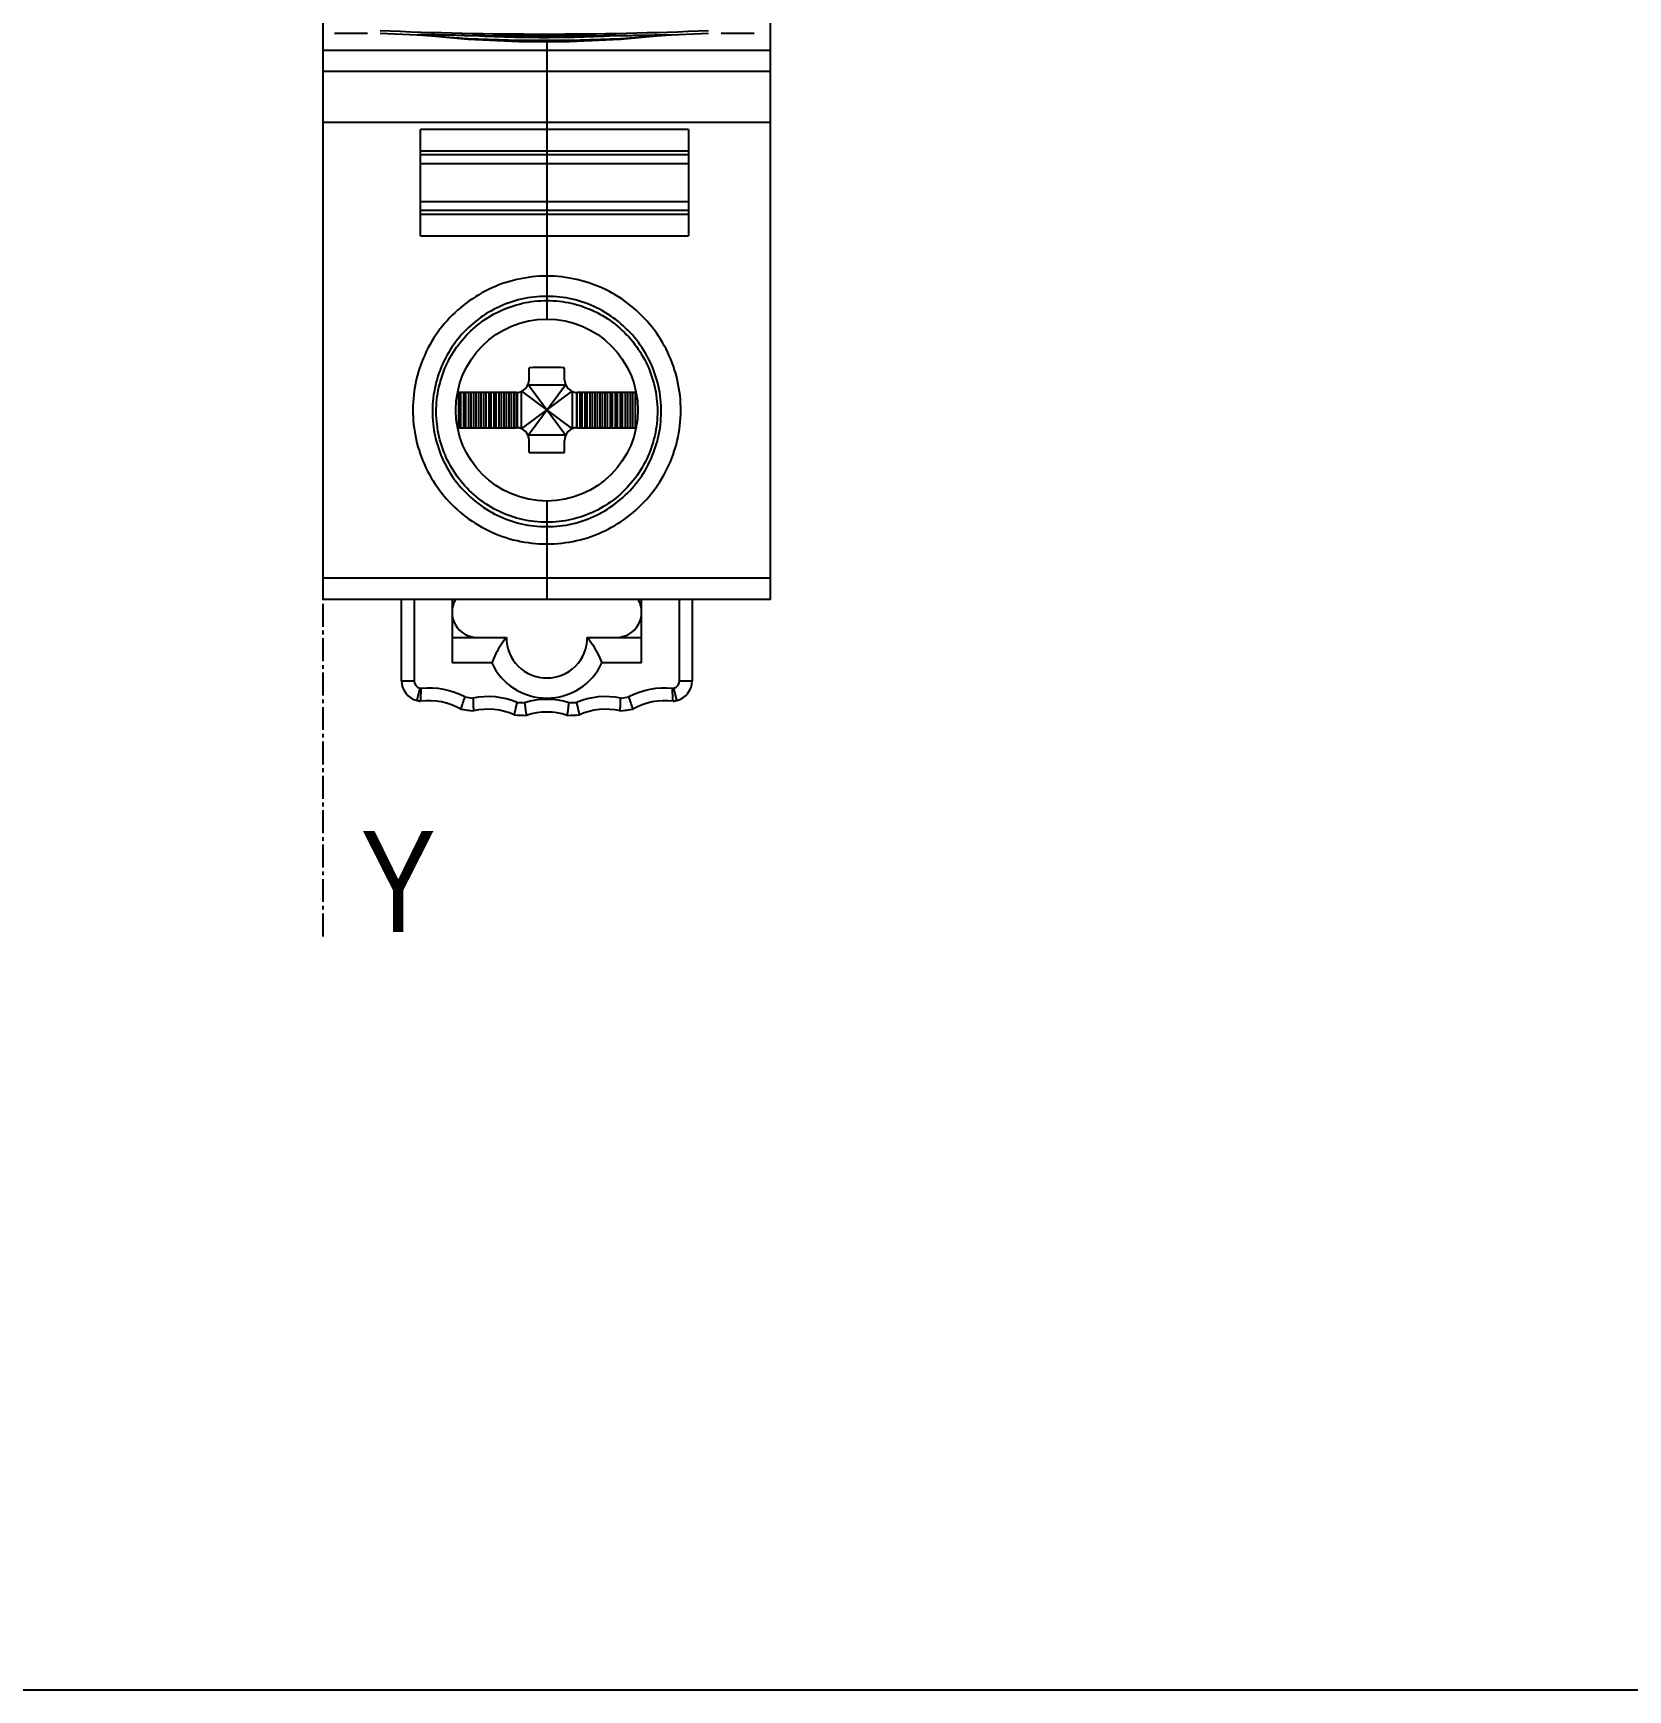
# Model space of a CAD drawing. Extents: x -77 to 255, y -304 to -148.
# Drawn here: x 79.1 to 142.2, y -304.1 to -238.6 of the extents above; entities that cross this region are included whole.
import ezdxf

# ---------------------------------------------------------------- set-up
doc = ezdxf.new("R2010")
doc.units = 0
doc.header["$LTSCALE"] = 1.21
doc.header["$MEASUREMENT"] = 0
doc.linetypes.add('AXES2', pattern=[1.125, 0.75, -0.125, 0.125, -0.125])
doc.layers.get('0').update_dxf_attribs({"linetype": 'CONTINUOUS'})
doc.layers.add('AXE', color=80, linetype='AXES2')
doc.styles.get("Standard").update_dxf_attribs({"font": 'txt', "width": 0.8})

msp = doc.modelspace()

# ---------------------------------------------------------------- linework, layer by layer
for p, q in [((90.545, -261.001), (90.545, -176.201)), ((108.245, -261.001), (108.245, -176.201)), ((90.995, -238.586), (92.295, -238.586)), ((92.795, -238.586), (94.553, -238.671)), ((104.035, -238.671), (105.795, -238.586)), ((106.295, -238.586), (107.595, -238.586)), ((90.545, -239.259), (108.245, -239.259)), ((99.395, -238.92), (99.395, -242.401)), ((108.245, -240.101), (90.545, -240.101)), ((90.545, -242.106), (108.245, -242.106)), ((104.995, -242.401), (94.395, -242.401)), ((94.395, -246.601), (94.395, -242.401)), ((99.395, -242.413), (99.395, -246.589)), ((104.995, -242.401), (104.995, -246.601)), ((104.995, -243.251), (94.395, -243.251)), ((104.995, -243.401), (94.395, -243.401)), ((94.395, -243.74), (104.995, -243.74)), ((104.995, -245.262), (94.395, -245.262)), ((104.995, -245.601), (94.395, -245.601)), ((94.395, -245.751), (104.995, -245.751)), ((94.395, -246.601), (104.995, -246.601)), ((99.395, -246.601), (99.395, -249.901)), ((98.695, -252.301), (98.695, -251.827)), ((100.095, -252.301), (100.095, -251.827)), ((98.195, -252.801), (95.887, -252.801)), ((95.895, -252.801), (95.895, -254.201)), ((95.995, -254.201), (95.995, -252.801)), ((96.095, -252.801), (96.095, -254.201)), ((96.195, -254.201), (96.195, -252.801)), ((96.295, -252.801), (96.295, -254.201)), ((96.395, -254.201), (96.395, -252.801)), ((96.495, -252.801), (96.495, -254.201)), ((96.595, -254.201), (96.595, -252.801)), ((96.695, -252.801), (96.695, -254.201)), ((96.795, -254.201), (96.795, -252.801)), ((96.895, -252.801), (96.895, -254.201)), ((96.995, -254.201), (96.995, -252.801)), ((97.095, -252.801), (97.095, -254.201)), ((97.195, -254.201), (97.195, -252.801)), ((97.295, -252.801), (97.295, -254.201)), ((97.395, -254.201), (97.395, -252.801)), ((97.495, -252.801), (97.495, -254.201)), ((97.595, -254.201), (97.595, -252.801)), ((97.695, -252.801), (97.695, -254.201)), ((97.795, -254.201), (97.795, -252.801)), ((97.895, -252.801), (97.895, -254.201)), ((97.995, -254.201), (97.995, -252.801)), ((98.095, -252.801), (98.095, -254.201)), ((98.195, -254.201), (98.195, -252.801)), ((98.215, -252.801), (98.215, -254.201)), ((98.395, -252.759), (100.395, -254.243)), ((98.395, -254.243), (98.395, -252.759)), ((98.395, -254.243), (100.395, -252.759)), ((98.653, -252.501), (100.136, -252.501)), ((100.136, -254.501), (98.653, -252.501)), ((98.653, -254.501), (100.136, -252.501)), ((100.395, -252.759), (100.395, -254.243)), ((100.574, -252.801), (100.574, -254.201)), ((102.904, -252.801), (100.595, -252.801)), ((100.595, -254.201), (100.595, -252.801)), ((100.695, -252.801), (100.695, -254.201)), ((100.795, -254.201), (100.795, -252.801)), ((100.895, -252.801), (100.895, -254.201)), ((100.995, -254.201), (100.995, -252.801)), ((101.095, -252.801), (101.095, -254.201)), ((101.195, -254.201), (101.195, -252.801)), ((101.295, -252.801), (101.295, -254.201)), ((101.395, -254.201), (101.395, -252.801)), ((101.495, -252.801), (101.495, -254.201)), ((101.595, -254.201), (101.595, -252.801)), ((101.695, -252.801), (101.695, -254.201)), ((101.795, -254.201), (101.795, -252.801)), ((101.895, -252.801), (101.895, -254.201)), ((101.995, -254.201), (101.995, -252.801)), ((102.095, -252.801), (102.095, -254.201)), ((102.195, -254.201), (102.195, -252.801)), ((102.295, -252.801), (102.295, -254.201)), ((102.395, -254.201), (102.395, -252.801)), ((102.495, -252.801), (102.495, -254.201)), ((102.595, -254.201), (102.595, -252.801)), ((102.695, -252.801), (102.695, -254.201)), ((102.795, -254.201), (102.795, -252.801)), ((102.895, -252.801), (102.895, -254.201)), ((95.886, -254.201), (98.195, -254.201)), ((100.595, -254.201), (102.902, -254.201)), ((100.136, -254.501), (98.653, -254.501)), ((98.695, -255.176), (98.695, -254.701)), ((100.095, -255.176), (100.095, -254.701)), ((99.395, -257.101), (99.395, -261.001)), ((90.545, -260.135), (108.245, -260.135)), ((108.245, -261.001), (90.545, -261.001)), ((93.645, -264.215), (93.645, -261.001)), ((94.145, -261.001), (94.145, -264.215)), ((95.645, -261.001), (95.645, -263.501)), ((103.145, -263.501), (103.145, -261.001)), ((104.645, -264.215), (104.645, -261.001)), ((105.145, -261.001), (105.145, -264.215)), ((95.645, -262.501), (97.795, -262.501)), ((100.995, -262.501), (103.145, -262.501)), ((97.213, -263.501), (95.645, -263.501)), ((103.145, -263.501), (101.576, -263.501)), ((93.645, -264.215), (94.145, -264.215)), ((94.375, -264.507), (94.258, -264.993)), ((104.532, -264.993), (104.415, -264.507)), ((104.645, -264.215), (105.145, -264.215)), ((94.258, -264.993), (94.401, -265.027)), ((95.992, -265.336), (96.493, -265.409)), ((102.296, -265.409), (102.797, -265.336)), ((104.389, -265.027), (104.532, -264.993)), ((98.107, -265.563), (98.584, -265.586)), ((100.205, -265.586), (100.682, -265.563))]:
    msp.add_line(p, q)
msp.add_lwpolyline([(255.039, -147.929), (38.845, -147.929), (38.845, -304.145), (255.039, -304.145)], close=True)
for points in [[(94.304, -238.653), (96.271, -238.795), (98.285, -238.868), (100.302, -238.868), (102.316, -238.795), (104.285, -238.653)], [(94.693, -238.678), (96.283, -238.826), (98.291, -238.92), (100.296, -238.92), (102.304, -238.826), (103.739, -238.692)]]:
    msp.add_lwpolyline(points)
msp.add_circle((99.395, -253.501), 3.6)
for centre, radius, start, end in [((98.195, -252.301), 0.5, 270, 0), ((100.595, -252.301), 0.5, 180, 270), ((98.195, -254.701), 0.5, 0, 90), ((100.595, -254.701), 0.5, 90, 180), ((96.645, -261.501), 1, 149.9974, 270), ((102.145, -261.501), 1, 270, 30.00247), ((99.395, -262.501), 1.6, 180, 0), ((99.395, -262.501), 2.4, 204.62432, 335.37568), ((94.445, -264.215), 0.8, 180, 256.49734), ((94.445, -264.215), 0.3, 179.99951, 256.49783), ((99.395, -243.601), 21.5, 256.49734, 256.6447), ((94.745, -267.503), 3, 61.92836, 96.05133), ((99.395, -243.601), 21.5, 261.33739, 262.18639), ((97.075, -267.84), 3, 67.47161, 101.59415), ((101.715, -267.84), 3, 78.4056, 112.52855), ((99.395, -243.601), 21.5, 277.81365, 278.66248), ((104.045, -267.503), 3, 83.94899, 118.07249), ((99.395, -243.601), 21.5, 283.35525, 283.50266), ((104.345, -264.215), 0.3, 283.50256, 0.0001), ((104.345, -264.215), 0.8, 283.50266, 360), ((99.395, -243.601), 22, 256.49734, 256.87933), ((94.745, -267.503), 2.5, 60.07144, 97.91034), ((99.395, -243.601), 22, 261.10245, 262.42117), ((97.075, -267.84), 2.5, 65.61328, 103.45217), ((99.395, -243.601), 21.5, 266.87902, 267.65342), ((99.395, -267.951), 3, 72.93755, 107.06308), ((99.395, -267.951), 2.5, 71.08055, 108.91945), ((99.395, -243.601), 21.5, 272.34649, 273.12096), ((101.715, -267.84), 2.5, 76.54783, 114.38672), ((99.395, -243.601), 22, 277.57883, 278.89755), ((104.045, -267.503), 2.5, 82.08966, 119.92856), ((99.395, -243.601), 22, 283.12067, 283.50266), ((99.395, -243.601), 22, 266.64428, 267.88844), ((99.395, -243.601), 22, 272.11156, 273.35572)]:
    msp.add_arc(centre, radius, start, end)
for points in [[(92.795, -238.482), (94.96, -238.575), (99.295, -238.668), (103.63, -238.575), (105.795, -238.482)], [(99.395, -249.002), (99.389, -249.002), (99.382, -249.002), (99.376, -249.002)], [(99.413, -249.002), (99.407, -249.002), (99.401, -249.002), (99.395, -249.002)], [(99.375, -258.115), (99.382, -258.115), (99.388, -258.115), (99.395, -258.115)], [(99.395, -258.115), (99.401, -258.115), (99.408, -258.115), (99.414, -258.115)]]:
    msp.add_open_spline(points, degree=3)
for points, knots in [([(96.14, -238.677), (96.088, -238.677), (95.988, -238.676), (95.845, -238.674), (95.714, -238.672), (95.594, -238.67), (95.483, -238.669), (95.382, -238.667), (95.289, -238.666), (95.203, -238.665), (95.124, -238.663), (95.052, -238.662), (94.986, -238.661), (94.924, -238.66), (94.868, -238.659), (94.816, -238.658), (94.768, -238.657), (94.725, -238.657), (94.684, -238.656), (94.647, -238.655), (94.613, -238.655), (94.581, -238.654), (94.552, -238.654), (94.526, -238.653), (94.502, -238.653), (94.479, -238.653), (94.459, -238.652), (94.44, -238.652), (94.422, -238.652), (94.407, -238.651), (94.392, -238.651), (94.379, -238.651), (94.367, -238.651), (94.356, -238.651), (94.346, -238.651), (94.337, -238.651), (94.328, -238.651), (94.321, -238.651), (94.314, -238.651), (94.309, -238.651), (94.304, -238.651), (94.3, -238.651), (94.298, -238.651), (94.295, -238.651), (94.297, -238.653), (94.299, -238.652), (94.302, -238.653), (94.304, -238.653), (94.304, -238.653)], [0, 0, 0, 0, 0.155519, 0.298153, 0.429004, 0.549094, 0.65934, 0.760585, 0.853546, 0.93895, 1.01748, 1.089643, 1.155982, 1.217044, 1.27325, 1.324983, 1.372594, 1.416405, 1.456715, 1.493797, 1.527903, 1.559262, 1.588089, 1.614572, 1.638887, 1.661221, 1.681731, 1.700556, 1.717821, 1.733645, 1.748123, 1.761361, 1.77345, 1.784472, 1.794493, 1.803569, 1.811755, 1.819094, 1.825612, 1.83131, 1.836174, 1.840145, 1.843001, 1.844587, 1.845952, 1.848676, 1.852602, 1.853705, 1.853705, 1.853705, 1.853705]), ([(102.45, -238.677), (101.4, -238.737), (99.295, -238.797), (97.19, -238.737), (96.139, -238.677)], [0, 0, 0, 0, 3.156623, 6.313246, 6.313246, 6.313246, 6.313246]), ([(96.139, -238.677), (96.674, -238.684), (97.725, -238.691), (99.292, -238.694), (100.861, -238.691), (101.914, -238.684), (102.45, -238.677)], [0, 0, 0, 0, 1.603756, 3.152369, 4.702276, 6.310807, 6.310807, 6.310807, 6.310807]), ([(102.45, -238.677), (102.502, -238.677), (102.601, -238.676), (102.743, -238.674), (102.874, -238.672), (102.994, -238.67), (103.105, -238.669), (103.206, -238.667), (103.299, -238.666), (103.385, -238.665), (103.464, -238.663), (103.536, -238.662), (103.603, -238.661), (103.664, -238.66), (103.721, -238.659), (103.773, -238.658), (103.821, -238.657), (103.865, -238.657), (103.905, -238.656), (103.943, -238.655), (103.977, -238.655), (104.009, -238.654), (104.038, -238.654), (104.065, -238.653), (104.089, -238.653), (104.112, -238.653), (104.132, -238.652), (104.151, -238.652), (104.169, -238.652), (104.185, -238.651), (104.2, -238.651), (104.213, -238.651), (104.225, -238.651), (104.236, -238.651), (104.246, -238.651), (104.255, -238.651), (104.264, -238.651), (104.271, -238.651), (104.278, -238.651), (104.283, -238.651), (104.288, -238.651), (104.291, -238.651), (104.295, -238.651), (104.29, -238.653), (104.288, -238.653), (104.286, -238.653), (104.285, -238.653)], [0, 0, 0, 0, 0.154909, 0.297198, 0.427796, 0.547714, 0.657859, 0.75906, 0.852058, 0.937511, 1.016108, 1.088429, 1.154923, 1.216108, 1.272474, 1.324378, 1.372168, 1.416166, 1.456667, 1.493942, 1.52824, 1.559792, 1.588808, 1.615479, 1.639976, 1.662483, 1.68316, 1.702142, 1.719557, 1.73552, 1.750124, 1.763478, 1.775673, 1.786784, 1.796876, 1.806003, 1.814217, 1.821554, 1.828026, 1.833617, 1.838273, 1.841863, 1.844057, 1.846877, 1.850275, 1.852821, 1.852821, 1.852821, 1.852821]), ([(99.395, -248.201), (98.999, -248.201), (98.203, -248.291), (97.074, -248.687), (96.064, -249.322), (95.221, -250.164), (94.585, -251.171), (94.188, -252.297), (94.05, -253.484), (94.18, -254.673), (94.572, -255.804), (95.206, -256.82), (96.05, -257.67), (97.067, -258.313), (98.201, -258.711), (98.999, -258.801), (99.395, -258.801)], [0, 0, 0, 0, 1.188493, 2.377614, 3.561804, 4.737748, 5.921619, 7.10698, 8.289645, 9.47524, 10.665745, 11.851275, 13.037155, 14.231363, 15.427955, 16.615462, 16.615462, 16.615462, 16.615462]), ([(99.395, -258.801), (99.79, -258.801), (100.583, -258.712), (101.71, -258.318), (102.719, -257.685), (103.563, -256.845), (104.201, -255.838), (104.601, -254.711), (104.739, -253.522), (104.61, -252.332), (104.219, -251.201), (103.586, -250.185), (102.743, -249.335), (101.728, -248.692), (100.592, -248.292), (99.792, -248.201), (99.395, -248.201)], [0, 0, 0, 0, 1.18469, 2.370949, 3.553593, 4.729399, 5.913828, 7.100617, 8.286886, 9.472557, 10.663158, 11.8478, 13.031626, 14.224966, 15.422984, 16.615462, 16.615462, 16.615462, 16.615462]), ([(99.376, -249.002), (99.044, -249.003), (98.372, -249.081), (97.413, -249.418), (96.551, -249.964), (95.832, -250.687), (95.289, -251.552), (94.949, -252.519), (94.831, -253.538), (94.942, -254.56), (95.275, -255.534), (95.817, -256.41), (96.541, -257.143), (97.41, -257.697), (98.373, -258.036), (99.045, -258.114), (99.375, -258.115)], [0, 0, 0, 0, 0.996248, 2.011466, 3.022638, 4.032384, 5.044967, 6.062903, 7.079285, 8.099115, 9.12128, 10.142466, 11.162656, 12.186242, 13.207903, 14.198019, 14.198019, 14.198019, 14.198019]), ([(99.414, -258.115), (99.744, -258.114), (100.414, -258.036), (101.37, -257.7), (102.232, -257.155), (102.953, -256.433), (103.498, -255.567), (103.839, -254.598), (103.958, -253.575), (103.848, -252.551), (103.514, -251.578), (102.972, -250.704), (102.25, -249.973), (101.382, -249.421), (100.42, -249.081), (99.745, -249.003), (99.413, -249.002)], [0, 0, 0, 0, 0.990478, 2.003962, 3.015204, 4.024487, 5.039449, 6.06048, 7.081362, 8.101765, 9.124341, 10.143671, 11.161525, 12.181188, 13.201659, 14.19801, 14.19801, 14.19801, 14.19801]), ([(99.395, -257.94), (99.073, -257.94), (98.426, -257.868), (97.501, -257.549), (96.668, -257.032), (95.967, -256.34), (95.435, -255.507), (95.1, -254.57), (94.983, -253.579), (95.09, -252.586), (95.416, -251.643), (95.945, -250.798), (96.647, -250.094), (97.487, -249.566), (98.419, -249.241), (99.071, -249.168), (99.395, -249.168)], [0, 0, 0, 0, 0.96555, 1.935203, 2.911365, 3.882472, 4.865269, 5.852307, 6.842245, 7.831523, 8.823366, 9.812571, 10.795675, 11.782467, 12.761997, 13.7328, 13.7328, 13.7328, 13.7328]), ([(99.395, -249.168), (99.717, -249.168), (100.366, -249.24), (101.291, -249.561), (102.124, -250.08), (102.824, -250.773), (103.356, -251.607), (103.689, -252.544), (103.807, -253.533), (103.699, -254.525), (103.373, -255.468), (102.845, -256.312), (102.141, -257.017), (101.301, -257.544), (100.369, -257.868), (99.717, -257.94), (99.395, -257.94)], [0, 0, 0, 0, 0.967836, 1.938513, 2.91511, 3.887326, 4.869938, 5.856437, 6.844776, 7.833593, 8.824437, 9.813776, 10.796985, 11.785069, 12.764747, 13.732798, 13.732798, 13.732798, 13.732798]), ([(100.095, -251.827), (100.002, -251.824), (99.815, -251.82), (99.535, -251.818), (99.255, -251.818), (98.975, -251.82), (98.788, -251.824), (98.695, -251.827)], [0, 0, 0, 0, 0.279625, 0.559946, 0.840196, 1.120518, 1.400143, 1.400143, 1.400143, 1.400143]), ([(98.695, -255.176), (98.788, -255.178), (98.975, -255.182), (99.255, -255.185), (99.535, -255.185), (99.815, -255.182), (100.002, -255.178), (100.095, -255.176)], [0, 0, 0, 0, 0.279625, 0.559946, 0.840196, 1.120518, 1.400143, 1.400143, 1.400143, 1.400143]), ([(97.789, -262.501), (97.712, -262.598), (97.565, -262.804), (97.373, -263.139), (97.264, -263.378), (97.213, -263.501)], [0, 0, 0, 0, 0.372124, 0.756766, 1.157542, 1.157542, 1.157542, 1.157542]), ([(101, -262.501), (101.076, -262.596), (101.221, -262.8), (101.413, -263.135), (101.524, -263.375), (101.576, -263.501)], [0, 0, 0, 0, 0.364358, 0.7492, 1.157443, 1.157443, 1.157443, 1.157443]), ([(94.401, -265.027), (94.401, -265.021), (94.402, -264.999), (94.404, -264.95), (94.408, -264.871), (94.414, -264.769), (94.421, -264.649), (94.426, -264.564), (94.429, -264.52)], [0, 0, 0, 0, 0.0169905, 0.0671092, 0.1473152, 0.252407, 0.3753666, 0.5078729, 0.5078729, 0.5078729, 0.5078729]), ([(95.992, -265.336), (95.994, -265.331), (96.001, -265.31), (96.018, -265.264), (96.043, -265.189), (96.077, -265.092), (96.115, -264.978), (96.142, -264.898), (96.156, -264.856)], [0, 0, 0, 0, 0.0169866, 0.0671024, 0.1473106, 0.2524133, 0.3753749, 0.5078224, 0.5078224, 0.5078224, 0.5078224]), ([(102.633, -264.856), (102.647, -264.898), (102.674, -264.978), (102.713, -265.092), (102.746, -265.189), (102.772, -265.264), (102.788, -265.31), (102.796, -265.331), (102.797, -265.336)], [0, 0, 0, 0, 0.1324367, 0.2553962, 0.3604985, 0.440709, 0.4908283, 0.5078169, 0.5078169, 0.5078169, 0.5078169]), ([(104.389, -265.027), (104.389, -265.021), (104.388, -264.999), (104.385, -264.95), (104.381, -264.871), (104.376, -264.769), (104.369, -264.649), (104.364, -264.564), (104.361, -264.52)], [0, 0, 0, 0, 0.016989, 0.0671067, 0.1473137, 0.2524109, 0.3753705, 0.5078433, 0.5078433, 0.5078433, 0.5078433]), ([(96.472, -264.902), (96.474, -264.946), (96.476, -265.031), (96.481, -265.151), (96.486, -265.253), (96.489, -265.332), (96.492, -265.381), (96.493, -265.403), (96.493, -265.409)], [0, 0, 0, 0, 0.1324528, 0.2554124, 0.3605133, 0.4407242, 0.4908436, 0.5078331, 0.5078331, 0.5078331, 0.5078331]), ([(98.107, -265.563), (98.108, -265.558), (98.114, -265.536), (98.125, -265.488), (98.144, -265.412), (98.168, -265.312), (98.195, -265.195), (98.214, -265.112), (98.224, -265.069)], [0, 0, 0, 0, 0.0169881, 0.0671054, 0.1473145, 0.2524156, 0.3753761, 0.5078341, 0.5078341, 0.5078341, 0.5078341]), ([(98.515, -265.083), (98.521, -265.127), (98.531, -265.211), (98.548, -265.33), (98.562, -265.432), (98.573, -265.51), (98.58, -265.558), (98.583, -265.581), (98.584, -265.586)], [0, 0, 0, 0, 0.1324394, 0.2553989, 0.3605009, 0.4407114, 0.4908307, 0.5078195, 0.5078195, 0.5078195, 0.5078195]), ([(100.205, -265.586), (100.206, -265.581), (100.209, -265.558), (100.217, -265.51), (100.228, -265.432), (100.242, -265.33), (100.258, -265.211), (100.269, -265.127), (100.275, -265.083)], [0, 0, 0, 0, 0.0169867, 0.0671024, 0.1473104, 0.2524126, 0.3753742, 0.5078231, 0.5078231, 0.5078231, 0.5078231]), ([(100.566, -265.069), (100.575, -265.112), (100.594, -265.195), (100.622, -265.312), (100.646, -265.412), (100.664, -265.488), (100.676, -265.536), (100.681, -265.558), (100.682, -265.563)], [0, 0, 0, 0, 0.1324539, 0.2554136, 0.3605145, 0.4407255, 0.4908449, 0.5078344, 0.5078344, 0.5078344, 0.5078344]), ([(102.296, -265.409), (102.297, -265.403), (102.298, -265.381), (102.3, -265.332), (102.304, -265.253), (102.308, -265.151), (102.313, -265.031), (102.316, -264.946), (102.317, -264.902)], [0, 0, 0, 0, 0.0169874, 0.0671039, 0.1473118, 0.2524128, 0.3753738, 0.5078296, 0.5078296, 0.5078296, 0.5078296])]:
    msp.add_open_spline(points, degree=3, knots=knots)
at = {"layer": 'AXE'}
msp.add_line((90.545, -274.329), (90.545, -164.236), dxfattribs=at)

# ---------------------------------------------------------------- texts
at = {"layer": 'AXE', "insert": (92.024, -270.161), "char_height": 4, "width": 3.0661, "attachment_point": 1}
msp.add_mtext('{\\fArial|b0|i0|c0|p34;Y}', dxfattribs=at)

doc.saveas('drawing.dxf')
